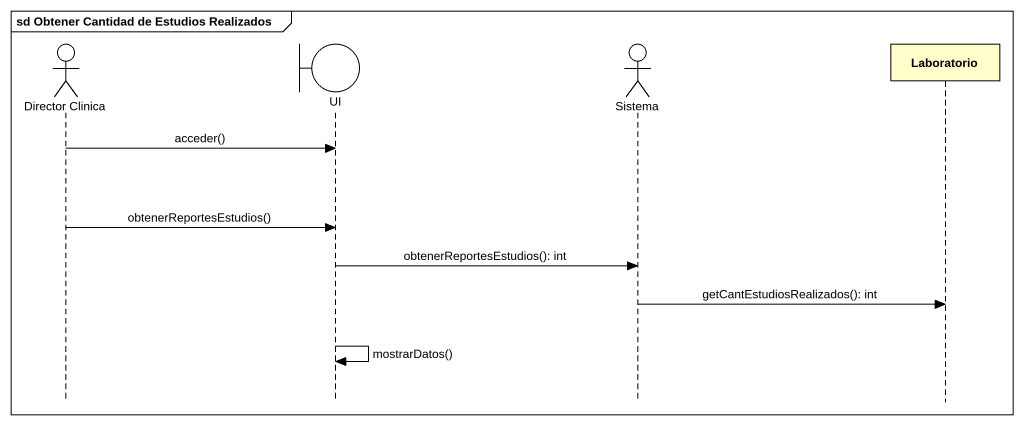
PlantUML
@startuml
mainframe sd Obtener Cantidad de Estudios Realizados
hide footbox
actor "Director Clinica" as Director_Clinica
boundary UI
actor Sistema
participant Laboratorio

Director_Clinica -> UI : acceder()
Director_Clinica -> UI : obtenerReportesEstudios()
UI -> Sistema : obtenerReportesEstudios(): int
Sistema -> Laboratorio : getCantEstudiosRealizados(): int
UI -> UI : mostrarDatos()
@enduml
